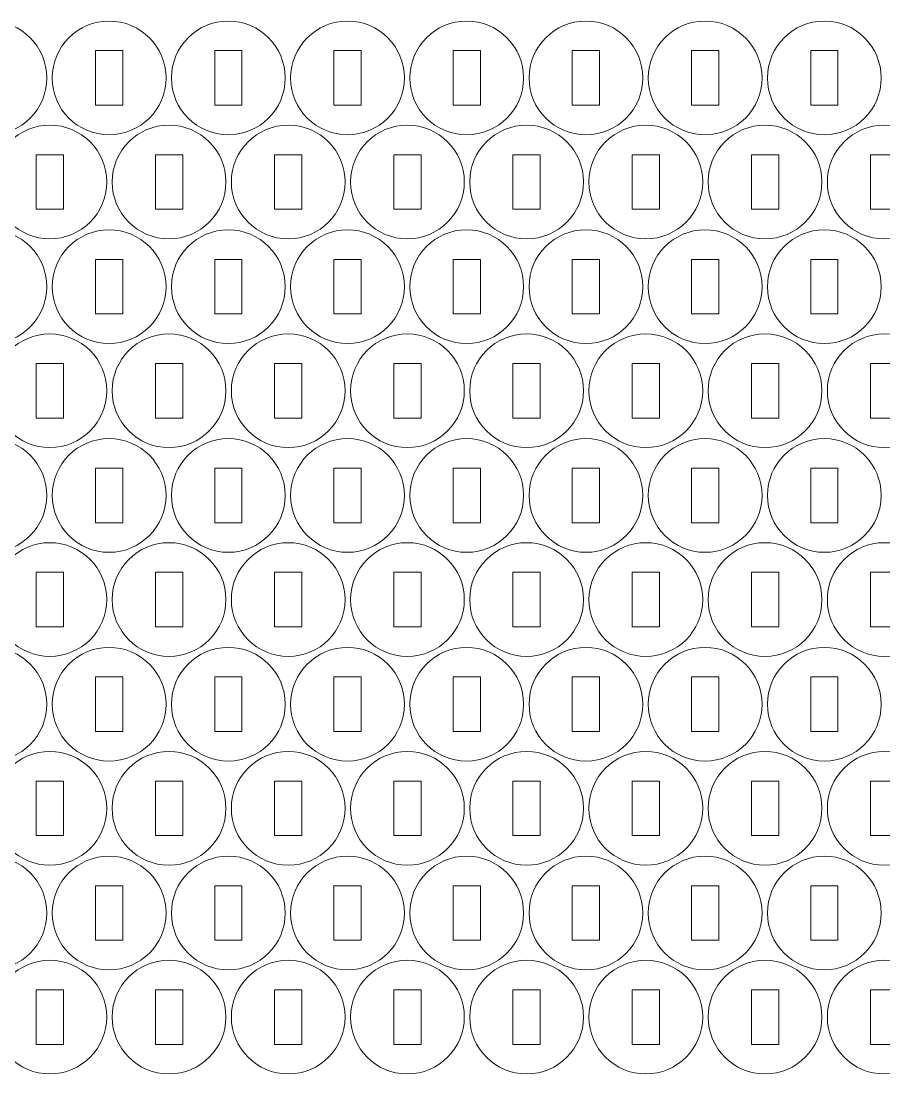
# Model space of a CAD drawing. Header units: millimetres. Extents: x -382 to 382, y -127 to 127.
# Drawn here: x 189.7 to 284.5, y 10.8 to 126.5 of the extents above; entities that cross this region are included whole.
import ezdxf

# ---------------------------------------------------------------- set-up
doc = ezdxf.new("R2010")
doc.units = ezdxf.units.MM
doc.header["$MEASUREMENT"] = 0
doc.layers.add('Camada 1', color=7, linetype='Continuous')

msp = doc.modelspace()

# ---------------------------------------------------------------- linework, layer by layer
at = {"layer": 'Camada 1', "lineweight": 20}
for points in [[(186.2574, 126.5491), (189.7092, 126.5491), (192.5074, 123.7509), (192.5074, 120.2991), (192.5074, 120.2991), (192.5074, 116.8473), (189.7092, 114.0491), (186.2574, 114.0491), (186.2574, 114.0491), (182.8056, 114.0491), (180.0074, 116.8473), (180.0074, 120.2991), (180.0074, 120.2991), (180.0074, 123.7509), (182.8056, 126.5491), (186.2574, 126.5491)], [(199.3543, 126.5491), (202.8061, 126.5491), (205.6043, 123.7509), (205.6043, 120.2991), (205.6043, 120.2991), (205.6043, 116.8473), (202.8061, 114.0491), (199.3543, 114.0491), (199.3543, 114.0491), (195.9025, 114.0491), (193.1043, 116.8473), (193.1043, 120.2991), (193.1043, 120.2991), (193.1043, 123.7509), (195.9025, 126.5491), (199.3543, 126.5491)], [(212.4512, 126.5491), (215.903, 126.5491), (218.7012, 123.7509), (218.7012, 120.2991), (218.7012, 120.2991), (218.7012, 116.8473), (215.903, 114.0491), (212.4512, 114.0491), (212.4512, 114.0491), (208.9994, 114.0491), (206.2012, 116.8473), (206.2012, 120.2991), (206.2012, 120.2991), (206.2012, 123.7509), (208.9994, 126.5491), (212.4512, 126.5491)], [(225.5481, 126.5491), (228.9999, 126.5491), (231.7981, 123.7509), (231.7981, 120.2991), (231.7981, 120.2991), (231.7981, 116.8473), (228.9999, 114.0491), (225.5481, 114.0491), (225.5481, 114.0491), (222.0963, 114.0491), (219.2981, 116.8473), (219.2981, 120.2991), (219.2981, 120.2991), (219.2981, 123.7509), (222.0963, 126.5491), (225.5481, 126.5491)], [(238.645, 126.5491), (242.0968, 126.5491), (244.895, 123.7509), (244.895, 120.2991), (244.895, 120.2991), (244.895, 116.8473), (242.0968, 114.0491), (238.645, 114.0491), (238.645, 114.0491), (235.1932, 114.0491), (232.395, 116.8473), (232.395, 120.2991), (232.395, 120.2991), (232.395, 123.7509), (235.1932, 126.5491), (238.645, 126.5491)], [(251.7419, 126.5491), (255.1937, 126.5491), (257.9919, 123.7509), (257.9919, 120.2991), (257.9919, 120.2991), (257.9919, 116.8473), (255.1937, 114.0491), (251.7419, 114.0491), (251.7419, 114.0491), (248.2901, 114.0491), (245.4919, 116.8473), (245.4919, 120.2991), (245.4919, 120.2991), (245.4919, 123.7509), (248.2901, 126.5491), (251.7419, 126.5491)], [(264.8388, 126.5491), (268.2906, 126.5491), (271.0888, 123.7509), (271.0888, 120.2991), (271.0888, 120.2991), (271.0888, 116.8473), (268.2906, 114.0491), (264.8388, 114.0491), (264.8388, 114.0491), (261.387, 114.0491), (258.5888, 116.8473), (258.5888, 120.2991), (258.5888, 120.2991), (258.5888, 123.7509), (261.387, 126.5491), (264.8388, 126.5491)], [(277.9357, 126.5491), (281.3875, 126.5491), (284.1857, 123.7509), (284.1857, 120.2991), (284.1857, 120.2991), (284.1857, 116.8473), (281.3875, 114.0491), (277.9357, 114.0491), (277.9357, 114.0491), (274.4839, 114.0491), (271.6857, 116.8473), (271.6857, 120.2991), (271.6857, 120.2991), (271.6857, 123.7509), (274.4839, 126.5491), (277.9357, 126.5491)], [(197.8543, 123.2991), (197.8543, 123.2991), (200.8543, 123.2991), (200.8543, 123.2991), (200.8543, 123.2991), (200.8543, 123.2991), (200.8543, 117.2991), (200.8543, 117.2991), (200.8543, 117.2991), (200.8543, 117.2991), (197.8543, 117.2991), (197.8543, 117.2991), (197.8543, 117.2991), (197.8543, 117.2991), (197.8543, 123.2991), (197.8543, 123.2991)], [(210.9512, 123.2991), (210.9512, 123.2991), (213.9512, 123.2991), (213.9512, 123.2991), (213.9512, 123.2991), (213.9512, 123.2991), (213.9512, 117.2991), (213.9512, 117.2991), (213.9512, 117.2991), (213.9512, 117.2991), (210.9512, 117.2991), (210.9512, 117.2991), (210.9512, 117.2991), (210.9512, 117.2991), (210.9512, 123.2991), (210.9512, 123.2991)], [(224.0481, 123.2991), (224.0481, 123.2991), (227.0481, 123.2991), (227.0481, 123.2991), (227.0481, 123.2991), (227.0481, 123.2991), (227.0481, 117.2991), (227.0481, 117.2991), (227.0481, 117.2991), (227.0481, 117.2991), (224.0481, 117.2991), (224.0481, 117.2991), (224.0481, 117.2991), (224.0481, 117.2991), (224.0481, 123.2991), (224.0481, 123.2991)], [(237.145, 123.2991), (237.145, 123.2991), (240.145, 123.2991), (240.145, 123.2991), (240.145, 123.2991), (240.145, 123.2991), (240.145, 117.2991), (240.145, 117.2991), (240.145, 117.2991), (240.145, 117.2991), (237.145, 117.2991), (237.145, 117.2991), (237.145, 117.2991), (237.145, 117.2991), (237.145, 123.2991), (237.145, 123.2991)], [(250.2419, 123.2991), (250.2419, 123.2991), (253.2419, 123.2991), (253.2419, 123.2991), (253.2419, 123.2991), (253.2419, 123.2991), (253.2419, 117.2991), (253.2419, 117.2991), (253.2419, 117.2991), (253.2419, 117.2991), (250.2419, 117.2991), (250.2419, 117.2991), (250.2419, 117.2991), (250.2419, 117.2991), (250.2419, 123.2991), (250.2419, 123.2991)], [(263.3388, 123.2991), (263.3388, 123.2991), (266.3388, 123.2991), (266.3388, 123.2991), (266.3388, 123.2991), (266.3388, 123.2991), (266.3388, 117.2991), (266.3388, 117.2991), (266.3388, 117.2991), (266.3388, 117.2991), (263.3388, 117.2991), (263.3388, 117.2991), (263.3388, 117.2991), (263.3388, 117.2991), (263.3388, 123.2991), (263.3388, 123.2991)], [(276.4357, 123.2991), (276.4357, 123.2991), (279.4357, 123.2991), (279.4357, 123.2991), (279.4357, 123.2991), (279.4357, 123.2991), (279.4357, 117.2991), (279.4357, 117.2991), (279.4357, 117.2991), (279.4357, 117.2991), (276.4357, 117.2991), (276.4357, 117.2991), (276.4357, 117.2991), (276.4357, 117.2991), (276.4357, 123.2991), (276.4357, 123.2991)], [(192.8389, 115.1058), (196.2907, 115.1058), (199.0889, 112.3076), (199.0889, 108.8558), (199.0889, 108.8558), (199.0889, 105.404), (196.2907, 102.6058), (192.8389, 102.6058), (192.8389, 102.6058), (189.3871, 102.6058), (186.5889, 105.404), (186.5889, 108.8558), (186.5889, 108.8558), (186.5889, 112.3076), (189.3871, 115.1058), (192.8389, 115.1058)], [(205.9358, 115.1058), (209.3876, 115.1058), (212.1858, 112.3076), (212.1858, 108.8558), (212.1858, 108.8558), (212.1858, 105.404), (209.3876, 102.6058), (205.9358, 102.6058), (205.9358, 102.6058), (202.484, 102.6058), (199.6858, 105.404), (199.6858, 108.8558), (199.6858, 108.8558), (199.6858, 112.3076), (202.484, 115.1058), (205.9358, 115.1058)], [(219.0327, 115.1058), (222.4845, 115.1058), (225.2827, 112.3076), (225.2827, 108.8558), (225.2827, 108.8558), (225.2827, 105.404), (222.4845, 102.6058), (219.0327, 102.6058), (219.0327, 102.6058), (215.5809, 102.6058), (212.7827, 105.404), (212.7827, 108.8558), (212.7827, 108.8558), (212.7827, 112.3076), (215.5809, 115.1058), (219.0327, 115.1058)], [(232.1296, 115.1058), (235.5814, 115.1058), (238.3796, 112.3076), (238.3796, 108.8558), (238.3796, 108.8558), (238.3796, 105.404), (235.5814, 102.6058), (232.1296, 102.6058), (232.1296, 102.6058), (228.6778, 102.6058), (225.8796, 105.404), (225.8796, 108.8558), (225.8796, 108.8558), (225.8796, 112.3076), (228.6778, 115.1058), (232.1296, 115.1058)], [(245.2265, 115.1058), (248.6783, 115.1058), (251.4765, 112.3076), (251.4765, 108.8558), (251.4765, 108.8558), (251.4765, 105.404), (248.6783, 102.6058), (245.2265, 102.6058), (245.2265, 102.6058), (241.7747, 102.6058), (238.9765, 105.404), (238.9765, 108.8558), (238.9765, 108.8558), (238.9765, 112.3076), (241.7747, 115.1058), (245.2265, 115.1058)], [(258.3234, 115.1058), (261.7752, 115.1058), (264.5734, 112.3076), (264.5734, 108.8558), (264.5734, 108.8558), (264.5734, 105.404), (261.7752, 102.6058), (258.3234, 102.6058), (258.3234, 102.6058), (254.8716, 102.6058), (252.0734, 105.404), (252.0734, 108.8558), (252.0734, 108.8558), (252.0734, 112.3076), (254.8716, 115.1058), (258.3234, 115.1058)], [(271.4203, 115.1058), (274.8721, 115.1058), (277.6703, 112.3076), (277.6703, 108.8558), (277.6703, 108.8558), (277.6703, 105.404), (274.8721, 102.6058), (271.4203, 102.6058), (271.4203, 102.6058), (267.9685, 102.6058), (265.1703, 105.404), (265.1703, 108.8558), (265.1703, 108.8558), (265.1703, 112.3076), (267.9685, 115.1058), (271.4203, 115.1058)], [(284.5172, 115.1058), (287.969, 115.1058), (290.7672, 112.3076), (290.7672, 108.8558), (290.7672, 108.8558), (290.7672, 105.404), (287.969, 102.6058), (284.5172, 102.6058), (284.5172, 102.6058), (281.0654, 102.6058), (278.2672, 105.404), (278.2672, 108.8558), (278.2672, 108.8558), (278.2672, 112.3076), (281.0654, 115.1058), (284.5172, 115.1058)], [(191.3389, 111.8558), (191.3389, 111.8558), (194.3389, 111.8558), (194.3389, 111.8558), (194.3389, 111.8558), (194.3389, 111.8558), (194.3389, 105.8558), (194.3389, 105.8558), (194.3389, 105.8558), (194.3389, 105.8558), (191.3389, 105.8558), (191.3389, 105.8558), (191.3389, 105.8558), (191.3389, 105.8558), (191.3389, 111.8558), (191.3389, 111.8558)], [(204.4358, 111.8558), (204.4358, 111.8558), (207.4358, 111.8558), (207.4358, 111.8558), (207.4358, 111.8558), (207.4358, 111.8558), (207.4358, 105.8558), (207.4358, 105.8558), (207.4358, 105.8558), (207.4358, 105.8558), (204.4358, 105.8558), (204.4358, 105.8558), (204.4358, 105.8558), (204.4358, 105.8558), (204.4358, 111.8558), (204.4358, 111.8558)], [(217.5327, 111.8558), (217.5327, 111.8558), (220.5327, 111.8558), (220.5327, 111.8558), (220.5327, 111.8558), (220.5327, 111.8558), (220.5327, 105.8558), (220.5327, 105.8558), (220.5327, 105.8558), (220.5327, 105.8558), (217.5327, 105.8558), (217.5327, 105.8558), (217.5327, 105.8558), (217.5327, 105.8558), (217.5327, 111.8558), (217.5327, 111.8558)], [(230.6296, 111.8558), (230.6296, 111.8558), (233.6296, 111.8558), (233.6296, 111.8558), (233.6296, 111.8558), (233.6296, 111.8558), (233.6296, 105.8558), (233.6296, 105.8558), (233.6296, 105.8558), (233.6296, 105.8558), (230.6296, 105.8558), (230.6296, 105.8558), (230.6296, 105.8558), (230.6296, 105.8558), (230.6296, 111.8558), (230.6296, 111.8558)], [(243.7265, 111.8558), (243.7265, 111.8558), (246.7265, 111.8558), (246.7265, 111.8558), (246.7265, 111.8558), (246.7265, 111.8558), (246.7265, 105.8558), (246.7265, 105.8558), (246.7265, 105.8558), (246.7265, 105.8558), (243.7265, 105.8558), (243.7265, 105.8558), (243.7265, 105.8558), (243.7265, 105.8558), (243.7265, 111.8558), (243.7265, 111.8558)], [(256.8234, 111.8558), (256.8234, 111.8558), (259.8234, 111.8558), (259.8234, 111.8558), (259.8234, 111.8558), (259.8234, 111.8558), (259.8234, 105.8558), (259.8234, 105.8558), (259.8234, 105.8558), (259.8234, 105.8558), (256.8234, 105.8558), (256.8234, 105.8558), (256.8234, 105.8558), (256.8234, 105.8558), (256.8234, 111.8558), (256.8234, 111.8558)], [(269.9203, 111.8558), (269.9203, 111.8558), (272.9203, 111.8558), (272.9203, 111.8558), (272.9203, 111.8558), (272.9203, 111.8558), (272.9203, 105.8558), (272.9203, 105.8558), (272.9203, 105.8558), (272.9203, 105.8558), (269.9203, 105.8558), (269.9203, 105.8558), (269.9203, 105.8558), (269.9203, 105.8558), (269.9203, 111.8558), (269.9203, 111.8558)], [(283.0172, 111.8558), (283.0172, 111.8558), (286.0172, 111.8558), (286.0172, 111.8558), (286.0172, 111.8558), (286.0172, 111.8558), (286.0172, 105.8558), (286.0172, 105.8558), (286.0172, 105.8558), (286.0172, 105.8558), (283.0172, 105.8558), (283.0172, 105.8558), (283.0172, 105.8558), (283.0172, 105.8558), (283.0172, 111.8558), (283.0172, 111.8558)], [(186.2574, 103.5964), (189.7092, 103.5964), (192.5074, 100.7982), (192.5074, 97.3464), (192.5074, 97.3464), (192.5074, 93.8946), (189.7092, 91.0964), (186.2574, 91.0964), (186.2574, 91.0964), (182.8056, 91.0964), (180.0074, 93.8946), (180.0074, 97.3464), (180.0074, 97.3464), (180.0074, 100.7982), (182.8056, 103.5964), (186.2574, 103.5964)], [(199.3543, 103.5964), (202.8061, 103.5964), (205.6043, 100.7982), (205.6043, 97.3464), (205.6043, 97.3464), (205.6043, 93.8946), (202.8061, 91.0964), (199.3543, 91.0964), (199.3543, 91.0964), (195.9025, 91.0964), (193.1043, 93.8946), (193.1043, 97.3464), (193.1043, 97.3464), (193.1043, 100.7982), (195.9025, 103.5964), (199.3543, 103.5964)], [(212.4512, 103.5964), (215.903, 103.5964), (218.7012, 100.7982), (218.7012, 97.3464), (218.7012, 97.3464), (218.7012, 93.8946), (215.903, 91.0964), (212.4512, 91.0964), (212.4512, 91.0964), (208.9994, 91.0964), (206.2012, 93.8946), (206.2012, 97.3464), (206.2012, 97.3464), (206.2012, 100.7982), (208.9994, 103.5964), (212.4512, 103.5964)], [(225.5481, 103.5964), (228.9999, 103.5964), (231.7981, 100.7982), (231.7981, 97.3464), (231.7981, 97.3464), (231.7981, 93.8946), (228.9999, 91.0964), (225.5481, 91.0964), (225.5481, 91.0964), (222.0963, 91.0964), (219.2981, 93.8946), (219.2981, 97.3464), (219.2981, 97.3464), (219.2981, 100.7982), (222.0963, 103.5964), (225.5481, 103.5964)], [(238.645, 103.5964), (242.0968, 103.5964), (244.895, 100.7982), (244.895, 97.3464), (244.895, 97.3464), (244.895, 93.8946), (242.0968, 91.0964), (238.645, 91.0964), (238.645, 91.0964), (235.1932, 91.0964), (232.395, 93.8946), (232.395, 97.3464), (232.395, 97.3464), (232.395, 100.7982), (235.1932, 103.5964), (238.645, 103.5964)], [(251.7419, 103.5964), (255.1937, 103.5964), (257.9919, 100.7982), (257.9919, 97.3464), (257.9919, 97.3464), (257.9919, 93.8946), (255.1937, 91.0964), (251.7419, 91.0964), (251.7419, 91.0964), (248.2901, 91.0964), (245.4919, 93.8946), (245.4919, 97.3464), (245.4919, 97.3464), (245.4919, 100.7982), (248.2901, 103.5964), (251.7419, 103.5964)], [(264.8388, 103.5964), (268.2906, 103.5964), (271.0888, 100.7982), (271.0888, 97.3464), (271.0888, 97.3464), (271.0888, 93.8946), (268.2906, 91.0964), (264.8388, 91.0964), (264.8388, 91.0964), (261.387, 91.0964), (258.5888, 93.8946), (258.5888, 97.3464), (258.5888, 97.3464), (258.5888, 100.7982), (261.387, 103.5964), (264.8388, 103.5964)], [(277.9357, 103.5964), (281.3875, 103.5964), (284.1857, 100.7982), (284.1857, 97.3464), (284.1857, 97.3464), (284.1857, 93.8946), (281.3875, 91.0964), (277.9357, 91.0964), (277.9357, 91.0964), (274.4839, 91.0964), (271.6857, 93.8946), (271.6857, 97.3464), (271.6857, 97.3464), (271.6857, 100.7982), (274.4839, 103.5964), (277.9357, 103.5964)], [(197.8543, 100.3464), (197.8543, 100.3464), (200.8543, 100.3464), (200.8543, 100.3464), (200.8543, 100.3464), (200.8543, 100.3464), (200.8543, 94.3464), (200.8543, 94.3464), (200.8543, 94.3464), (200.8543, 94.3464), (197.8543, 94.3464), (197.8543, 94.3464), (197.8543, 94.3464), (197.8543, 94.3464), (197.8543, 100.3464), (197.8543, 100.3464)], [(210.9512, 100.3464), (210.9512, 100.3464), (213.9512, 100.3464), (213.9512, 100.3464), (213.9512, 100.3464), (213.9512, 100.3464), (213.9512, 94.3464), (213.9512, 94.3464), (213.9512, 94.3464), (213.9512, 94.3464), (210.9512, 94.3464), (210.9512, 94.3464), (210.9512, 94.3464), (210.9512, 94.3464), (210.9512, 100.3464), (210.9512, 100.3464)], [(224.0481, 100.3464), (224.0481, 100.3464), (227.0481, 100.3464), (227.0481, 100.3464), (227.0481, 100.3464), (227.0481, 100.3464), (227.0481, 94.3464), (227.0481, 94.3464), (227.0481, 94.3464), (227.0481, 94.3464), (224.0481, 94.3464), (224.0481, 94.3464), (224.0481, 94.3464), (224.0481, 94.3464), (224.0481, 100.3464), (224.0481, 100.3464)], [(237.145, 100.3464), (237.145, 100.3464), (240.145, 100.3464), (240.145, 100.3464), (240.145, 100.3464), (240.145, 100.3464), (240.145, 94.3464), (240.145, 94.3464), (240.145, 94.3464), (240.145, 94.3464), (237.145, 94.3464), (237.145, 94.3464), (237.145, 94.3464), (237.145, 94.3464), (237.145, 100.3464), (237.145, 100.3464)], [(250.2419, 100.3464), (250.2419, 100.3464), (253.2419, 100.3464), (253.2419, 100.3464), (253.2419, 100.3464), (253.2419, 100.3464), (253.2419, 94.3464), (253.2419, 94.3464), (253.2419, 94.3464), (253.2419, 94.3464), (250.2419, 94.3464), (250.2419, 94.3464), (250.2419, 94.3464), (250.2419, 94.3464), (250.2419, 100.3464), (250.2419, 100.3464)], [(263.3388, 100.3464), (263.3388, 100.3464), (266.3388, 100.3464), (266.3388, 100.3464), (266.3388, 100.3464), (266.3388, 100.3464), (266.3388, 94.3464), (266.3388, 94.3464), (266.3388, 94.3464), (266.3388, 94.3464), (263.3388, 94.3464), (263.3388, 94.3464), (263.3388, 94.3464), (263.3388, 94.3464), (263.3388, 100.3464), (263.3388, 100.3464)], [(276.4357, 100.3464), (276.4357, 100.3464), (279.4357, 100.3464), (279.4357, 100.3464), (279.4357, 100.3464), (279.4357, 100.3464), (279.4357, 94.3464), (279.4357, 94.3464), (279.4357, 94.3464), (279.4357, 94.3464), (276.4357, 94.3464), (276.4357, 94.3464), (276.4357, 94.3464), (276.4357, 94.3464), (276.4357, 100.3464), (276.4357, 100.3464)], [(192.8389, 92.1531), (196.2907, 92.1531), (199.0889, 89.3549), (199.0889, 85.9031), (199.0889, 85.9031), (199.0889, 82.4513), (196.2907, 79.6531), (192.8389, 79.6531), (192.8389, 79.6531), (189.3871, 79.6531), (186.5889, 82.4513), (186.5889, 85.9031), (186.5889, 85.9031), (186.5889, 89.3549), (189.3871, 92.1531), (192.8389, 92.1531)], [(205.9358, 92.1531), (209.3876, 92.1531), (212.1858, 89.3549), (212.1858, 85.9031), (212.1858, 85.9031), (212.1858, 82.4513), (209.3876, 79.6531), (205.9358, 79.6531), (205.9358, 79.6531), (202.484, 79.6531), (199.6858, 82.4513), (199.6858, 85.9031), (199.6858, 85.9031), (199.6858, 89.3549), (202.484, 92.1531), (205.9358, 92.1531)], [(219.0327, 92.1531), (222.4845, 92.1531), (225.2827, 89.3549), (225.2827, 85.9031), (225.2827, 85.9031), (225.2827, 82.4513), (222.4845, 79.6531), (219.0327, 79.6531), (219.0327, 79.6531), (215.5809, 79.6531), (212.7827, 82.4513), (212.7827, 85.9031), (212.7827, 85.9031), (212.7827, 89.3549), (215.5809, 92.1531), (219.0327, 92.1531)], [(232.1296, 92.1531), (235.5814, 92.1531), (238.3796, 89.3549), (238.3796, 85.9031), (238.3796, 85.9031), (238.3796, 82.4513), (235.5814, 79.6531), (232.1296, 79.6531), (232.1296, 79.6531), (228.6778, 79.6531), (225.8796, 82.4513), (225.8796, 85.9031), (225.8796, 85.9031), (225.8796, 89.3549), (228.6778, 92.1531), (232.1296, 92.1531)], [(245.2265, 92.1531), (248.6783, 92.1531), (251.4765, 89.3549), (251.4765, 85.9031), (251.4765, 85.9031), (251.4765, 82.4513), (248.6783, 79.6531), (245.2265, 79.6531), (245.2265, 79.6531), (241.7747, 79.6531), (238.9765, 82.4513), (238.9765, 85.9031), (238.9765, 85.9031), (238.9765, 89.3549), (241.7747, 92.1531), (245.2265, 92.1531)], [(258.3234, 92.1531), (261.7752, 92.1531), (264.5734, 89.3549), (264.5734, 85.9031), (264.5734, 85.9031), (264.5734, 82.4513), (261.7752, 79.6531), (258.3234, 79.6531), (258.3234, 79.6531), (254.8716, 79.6531), (252.0734, 82.4513), (252.0734, 85.9031), (252.0734, 85.9031), (252.0734, 89.3549), (254.8716, 92.1531), (258.3234, 92.1531)], [(271.4203, 92.1531), (274.8721, 92.1531), (277.6703, 89.3549), (277.6703, 85.9031), (277.6703, 85.9031), (277.6703, 82.4513), (274.8721, 79.6531), (271.4203, 79.6531), (271.4203, 79.6531), (267.9685, 79.6531), (265.1703, 82.4513), (265.1703, 85.9031), (265.1703, 85.9031), (265.1703, 89.3549), (267.9685, 92.1531), (271.4203, 92.1531)], [(284.5172, 92.1531), (287.969, 92.1531), (290.7672, 89.3549), (290.7672, 85.9031), (290.7672, 85.9031), (290.7672, 82.4513), (287.969, 79.6531), (284.5172, 79.6531), (284.5172, 79.6531), (281.0654, 79.6531), (278.2672, 82.4513), (278.2672, 85.9031), (278.2672, 85.9031), (278.2672, 89.3549), (281.0654, 92.1531), (284.5172, 92.1531)], [(191.3389, 88.9031), (191.3389, 88.9031), (194.3389, 88.9031), (194.3389, 88.9031), (194.3389, 88.9031), (194.3389, 88.9031), (194.3389, 82.9031), (194.3389, 82.9031), (194.3389, 82.9031), (194.3389, 82.9031), (191.3389, 82.9031), (191.3389, 82.9031), (191.3389, 82.9031), (191.3389, 82.9031), (191.3389, 88.9031), (191.3389, 88.9031)], [(204.4358, 88.9031), (204.4358, 88.9031), (207.4358, 88.9031), (207.4358, 88.9031), (207.4358, 88.9031), (207.4358, 88.9031), (207.4358, 82.9031), (207.4358, 82.9031), (207.4358, 82.9031), (207.4358, 82.9031), (204.4358, 82.9031), (204.4358, 82.9031), (204.4358, 82.9031), (204.4358, 82.9031), (204.4358, 88.9031), (204.4358, 88.9031)], [(217.5327, 88.9031), (217.5327, 88.9031), (220.5327, 88.9031), (220.5327, 88.9031), (220.5327, 88.9031), (220.5327, 88.9031), (220.5327, 82.9031), (220.5327, 82.9031), (220.5327, 82.9031), (220.5327, 82.9031), (217.5327, 82.9031), (217.5327, 82.9031), (217.5327, 82.9031), (217.5327, 82.9031), (217.5327, 88.9031), (217.5327, 88.9031)], [(230.6296, 88.9031), (230.6296, 88.9031), (233.6296, 88.9031), (233.6296, 88.9031), (233.6296, 88.9031), (233.6296, 88.9031), (233.6296, 82.9031), (233.6296, 82.9031), (233.6296, 82.9031), (233.6296, 82.9031), (230.6296, 82.9031), (230.6296, 82.9031), (230.6296, 82.9031), (230.6296, 82.9031), (230.6296, 88.9031), (230.6296, 88.9031)], [(243.7265, 88.9031), (243.7265, 88.9031), (246.7265, 88.9031), (246.7265, 88.9031), (246.7265, 88.9031), (246.7265, 88.9031), (246.7265, 82.9031), (246.7265, 82.9031), (246.7265, 82.9031), (246.7265, 82.9031), (243.7265, 82.9031), (243.7265, 82.9031), (243.7265, 82.9031), (243.7265, 82.9031), (243.7265, 88.9031), (243.7265, 88.9031)], [(256.8234, 88.9031), (256.8234, 88.9031), (259.8234, 88.9031), (259.8234, 88.9031), (259.8234, 88.9031), (259.8234, 88.9031), (259.8234, 82.9031), (259.8234, 82.9031), (259.8234, 82.9031), (259.8234, 82.9031), (256.8234, 82.9031), (256.8234, 82.9031), (256.8234, 82.9031), (256.8234, 82.9031), (256.8234, 88.9031), (256.8234, 88.9031)], [(269.9203, 88.9031), (269.9203, 88.9031), (272.9203, 88.9031), (272.9203, 88.9031), (272.9203, 88.9031), (272.9203, 88.9031), (272.9203, 82.9031), (272.9203, 82.9031), (272.9203, 82.9031), (272.9203, 82.9031), (269.9203, 82.9031), (269.9203, 82.9031), (269.9203, 82.9031), (269.9203, 82.9031), (269.9203, 88.9031), (269.9203, 88.9031)], [(283.0172, 88.9031), (283.0172, 88.9031), (286.0172, 88.9031), (286.0172, 88.9031), (286.0172, 88.9031), (286.0172, 88.9031), (286.0172, 82.9031), (286.0172, 82.9031), (286.0172, 82.9031), (286.0172, 82.9031), (283.0172, 82.9031), (283.0172, 82.9031), (283.0172, 82.9031), (283.0172, 82.9031), (283.0172, 88.9031), (283.0172, 88.9031)], [(186.2574, 80.6437), (189.7092, 80.6437), (192.5074, 77.8455), (192.5074, 74.3937), (192.5074, 74.3937), (192.5074, 70.9419), (189.7092, 68.1437), (186.2574, 68.1437), (186.2574, 68.1437), (182.8056, 68.1437), (180.0074, 70.9419), (180.0074, 74.3937), (180.0074, 74.3937), (180.0074, 77.8455), (182.8056, 80.6437), (186.2574, 80.6437)], [(199.3543, 80.6437), (202.8061, 80.6437), (205.6043, 77.8455), (205.6043, 74.3937), (205.6043, 74.3937), (205.6043, 70.9419), (202.8061, 68.1437), (199.3543, 68.1437), (199.3543, 68.1437), (195.9025, 68.1437), (193.1043, 70.9419), (193.1043, 74.3937), (193.1043, 74.3937), (193.1043, 77.8455), (195.9025, 80.6437), (199.3543, 80.6437)], [(212.4512, 80.6437), (215.903, 80.6437), (218.7012, 77.8455), (218.7012, 74.3937), (218.7012, 74.3937), (218.7012, 70.9419), (215.903, 68.1437), (212.4512, 68.1437), (212.4512, 68.1437), (208.9994, 68.1437), (206.2012, 70.9419), (206.2012, 74.3937), (206.2012, 74.3937), (206.2012, 77.8455), (208.9994, 80.6437), (212.4512, 80.6437)], [(225.5481, 80.6437), (228.9999, 80.6437), (231.7981, 77.8455), (231.7981, 74.3937), (231.7981, 74.3937), (231.7981, 70.9419), (228.9999, 68.1437), (225.5481, 68.1437), (225.5481, 68.1437), (222.0963, 68.1437), (219.2981, 70.9419), (219.2981, 74.3937), (219.2981, 74.3937), (219.2981, 77.8455), (222.0963, 80.6437), (225.5481, 80.6437)], [(238.645, 80.6437), (242.0968, 80.6437), (244.895, 77.8455), (244.895, 74.3937), (244.895, 74.3937), (244.895, 70.9419), (242.0968, 68.1437), (238.645, 68.1437), (238.645, 68.1437), (235.1932, 68.1437), (232.395, 70.9419), (232.395, 74.3937), (232.395, 74.3937), (232.395, 77.8455), (235.1932, 80.6437), (238.645, 80.6437)], [(251.7419, 80.6437), (255.1937, 80.6437), (257.9919, 77.8455), (257.9919, 74.3937), (257.9919, 74.3937), (257.9919, 70.9419), (255.1937, 68.1437), (251.7419, 68.1437), (251.7419, 68.1437), (248.2901, 68.1437), (245.4919, 70.9419), (245.4919, 74.3937), (245.4919, 74.3937), (245.4919, 77.8455), (248.2901, 80.6437), (251.7419, 80.6437)], [(264.8388, 80.6437), (268.2906, 80.6437), (271.0888, 77.8455), (271.0888, 74.3937), (271.0888, 74.3937), (271.0888, 70.9419), (268.2906, 68.1437), (264.8388, 68.1437), (264.8388, 68.1437), (261.387, 68.1437), (258.5888, 70.9419), (258.5888, 74.3937), (258.5888, 74.3937), (258.5888, 77.8455), (261.387, 80.6437), (264.8388, 80.6437)], [(277.9357, 80.6437), (281.3875, 80.6437), (284.1857, 77.8455), (284.1857, 74.3937), (284.1857, 74.3937), (284.1857, 70.9419), (281.3875, 68.1437), (277.9357, 68.1437), (277.9357, 68.1437), (274.4839, 68.1437), (271.6857, 70.9419), (271.6857, 74.3937), (271.6857, 74.3937), (271.6857, 77.8455), (274.4839, 80.6437), (277.9357, 80.6437)], [(197.8543, 77.3937), (197.8543, 77.3937), (200.8543, 77.3937), (200.8543, 77.3937), (200.8543, 77.3937), (200.8543, 77.3937), (200.8543, 71.3937), (200.8543, 71.3937), (200.8543, 71.3937), (200.8543, 71.3937), (197.8543, 71.3937), (197.8543, 71.3937), (197.8543, 71.3937), (197.8543, 71.3937), (197.8543, 77.3937), (197.8543, 77.3937)], [(210.9512, 77.3937), (210.9512, 77.3937), (213.9512, 77.3937), (213.9512, 77.3937), (213.9512, 77.3937), (213.9512, 77.3937), (213.9512, 71.3937), (213.9512, 71.3937), (213.9512, 71.3937), (213.9512, 71.3937), (210.9512, 71.3937), (210.9512, 71.3937), (210.9512, 71.3937), (210.9512, 71.3937), (210.9512, 77.3937), (210.9512, 77.3937)], [(224.0481, 77.3937), (224.0481, 77.3937), (227.0481, 77.3937), (227.0481, 77.3937), (227.0481, 77.3937), (227.0481, 77.3937), (227.0481, 71.3937), (227.0481, 71.3937), (227.0481, 71.3937), (227.0481, 71.3937), (224.0481, 71.3937), (224.0481, 71.3937), (224.0481, 71.3937), (224.0481, 71.3937), (224.0481, 77.3937), (224.0481, 77.3937)], [(237.145, 77.3937), (237.145, 77.3937), (240.145, 77.3937), (240.145, 77.3937), (240.145, 77.3937), (240.145, 77.3937), (240.145, 71.3937), (240.145, 71.3937), (240.145, 71.3937), (240.145, 71.3937), (237.145, 71.3937), (237.145, 71.3937), (237.145, 71.3937), (237.145, 71.3937), (237.145, 77.3937), (237.145, 77.3937)], [(250.2419, 77.3937), (250.2419, 77.3937), (253.2419, 77.3937), (253.2419, 77.3937), (253.2419, 77.3937), (253.2419, 77.3937), (253.2419, 71.3937), (253.2419, 71.3937), (253.2419, 71.3937), (253.2419, 71.3937), (250.2419, 71.3937), (250.2419, 71.3937), (250.2419, 71.3937), (250.2419, 71.3937), (250.2419, 77.3937), (250.2419, 77.3937)], [(263.3388, 77.3937), (263.3388, 77.3937), (266.3388, 77.3937), (266.3388, 77.3937), (266.3388, 77.3937), (266.3388, 77.3937), (266.3388, 71.3937), (266.3388, 71.3937), (266.3388, 71.3937), (266.3388, 71.3937), (263.3388, 71.3937), (263.3388, 71.3937), (263.3388, 71.3937), (263.3388, 71.3937), (263.3388, 77.3937), (263.3388, 77.3937)], [(276.4357, 77.3937), (276.4357, 77.3937), (279.4357, 77.3937), (279.4357, 77.3937), (279.4357, 77.3937), (279.4357, 77.3937), (279.4357, 71.3937), (279.4357, 71.3937), (279.4357, 71.3937), (279.4357, 71.3937), (276.4357, 71.3937), (276.4357, 71.3937), (276.4357, 71.3937), (276.4357, 71.3937), (276.4357, 77.3937), (276.4357, 77.3937)], [(192.8389, 69.2004), (196.2907, 69.2004), (199.0889, 66.4022), (199.0889, 62.9504), (199.0889, 62.9504), (199.0889, 59.4986), (196.2907, 56.7004), (192.8389, 56.7004), (192.8389, 56.7004), (189.3871, 56.7004), (186.5889, 59.4986), (186.5889, 62.9504), (186.5889, 62.9504), (186.5889, 66.4022), (189.3871, 69.2004), (192.8389, 69.2004)], [(205.9358, 69.2004), (209.3876, 69.2004), (212.1858, 66.4022), (212.1858, 62.9504), (212.1858, 62.9504), (212.1858, 59.4986), (209.3876, 56.7004), (205.9358, 56.7004), (205.9358, 56.7004), (202.484, 56.7004), (199.6858, 59.4986), (199.6858, 62.9504), (199.6858, 62.9504), (199.6858, 66.4022), (202.484, 69.2004), (205.9358, 69.2004)], [(219.0327, 69.2004), (222.4845, 69.2004), (225.2827, 66.4022), (225.2827, 62.9504), (225.2827, 62.9504), (225.2827, 59.4986), (222.4845, 56.7004), (219.0327, 56.7004), (219.0327, 56.7004), (215.5809, 56.7004), (212.7827, 59.4986), (212.7827, 62.9504), (212.7827, 62.9504), (212.7827, 66.4022), (215.5809, 69.2004), (219.0327, 69.2004)], [(232.1296, 69.2004), (235.5814, 69.2004), (238.3796, 66.4022), (238.3796, 62.9504), (238.3796, 62.9504), (238.3796, 59.4986), (235.5814, 56.7004), (232.1296, 56.7004), (232.1296, 56.7004), (228.6778, 56.7004), (225.8796, 59.4986), (225.8796, 62.9504), (225.8796, 62.9504), (225.8796, 66.4022), (228.6778, 69.2004), (232.1296, 69.2004)], [(245.2265, 69.2004), (248.6783, 69.2004), (251.4765, 66.4022), (251.4765, 62.9504), (251.4765, 62.9504), (251.4765, 59.4986), (248.6783, 56.7004), (245.2265, 56.7004), (245.2265, 56.7004), (241.7747, 56.7004), (238.9765, 59.4986), (238.9765, 62.9504), (238.9765, 62.9504), (238.9765, 66.4022), (241.7747, 69.2004), (245.2265, 69.2004)], [(258.3234, 69.2004), (261.7752, 69.2004), (264.5734, 66.4022), (264.5734, 62.9504), (264.5734, 62.9504), (264.5734, 59.4986), (261.7752, 56.7004), (258.3234, 56.7004), (258.3234, 56.7004), (254.8716, 56.7004), (252.0734, 59.4986), (252.0734, 62.9504), (252.0734, 62.9504), (252.0734, 66.4022), (254.8716, 69.2004), (258.3234, 69.2004)], [(271.4203, 69.2004), (274.8721, 69.2004), (277.6703, 66.4022), (277.6703, 62.9504), (277.6703, 62.9504), (277.6703, 59.4986), (274.8721, 56.7004), (271.4203, 56.7004), (271.4203, 56.7004), (267.9685, 56.7004), (265.1703, 59.4986), (265.1703, 62.9504), (265.1703, 62.9504), (265.1703, 66.4022), (267.9685, 69.2004), (271.4203, 69.2004)], [(284.5172, 69.2004), (287.969, 69.2004), (290.7672, 66.4022), (290.7672, 62.9504), (290.7672, 62.9504), (290.7672, 59.4986), (287.969, 56.7004), (284.5172, 56.7004), (284.5172, 56.7004), (281.0654, 56.7004), (278.2672, 59.4986), (278.2672, 62.9504), (278.2672, 62.9504), (278.2672, 66.4022), (281.0654, 69.2004), (284.5172, 69.2004)], [(191.3389, 65.9504), (191.3389, 65.9504), (194.3389, 65.9504), (194.3389, 65.9504), (194.3389, 65.9504), (194.3389, 65.9504), (194.3389, 59.9504), (194.3389, 59.9504), (194.3389, 59.9504), (194.3389, 59.9504), (191.3389, 59.9504), (191.3389, 59.9504), (191.3389, 59.9504), (191.3389, 59.9504), (191.3389, 65.9504), (191.3389, 65.9504)], [(204.4358, 65.9504), (204.4358, 65.9504), (207.4358, 65.9504), (207.4358, 65.9504), (207.4358, 65.9504), (207.4358, 65.9504), (207.4358, 59.9504), (207.4358, 59.9504), (207.4358, 59.9504), (207.4358, 59.9504), (204.4358, 59.9504), (204.4358, 59.9504), (204.4358, 59.9504), (204.4358, 59.9504), (204.4358, 65.9504), (204.4358, 65.9504)], [(217.5327, 65.9504), (217.5327, 65.9504), (220.5327, 65.9504), (220.5327, 65.9504), (220.5327, 65.9504), (220.5327, 65.9504), (220.5327, 59.9504), (220.5327, 59.9504), (220.5327, 59.9504), (220.5327, 59.9504), (217.5327, 59.9504), (217.5327, 59.9504), (217.5327, 59.9504), (217.5327, 59.9504), (217.5327, 65.9504), (217.5327, 65.9504)], [(230.6296, 65.9504), (230.6296, 65.9504), (233.6296, 65.9504), (233.6296, 65.9504), (233.6296, 65.9504), (233.6296, 65.9504), (233.6296, 59.9504), (233.6296, 59.9504), (233.6296, 59.9504), (233.6296, 59.9504), (230.6296, 59.9504), (230.6296, 59.9504), (230.6296, 59.9504), (230.6296, 59.9504), (230.6296, 65.9504), (230.6296, 65.9504)], [(243.7265, 65.9504), (243.7265, 65.9504), (246.7265, 65.9504), (246.7265, 65.9504), (246.7265, 65.9504), (246.7265, 65.9504), (246.7265, 59.9504), (246.7265, 59.9504), (246.7265, 59.9504), (246.7265, 59.9504), (243.7265, 59.9504), (243.7265, 59.9504), (243.7265, 59.9504), (243.7265, 59.9504), (243.7265, 65.9504), (243.7265, 65.9504)], [(256.8234, 65.9504), (256.8234, 65.9504), (259.8234, 65.9504), (259.8234, 65.9504), (259.8234, 65.9504), (259.8234, 65.9504), (259.8234, 59.9504), (259.8234, 59.9504), (259.8234, 59.9504), (259.8234, 59.9504), (256.8234, 59.9504), (256.8234, 59.9504), (256.8234, 59.9504), (256.8234, 59.9504), (256.8234, 65.9504), (256.8234, 65.9504)], [(269.9203, 65.9504), (269.9203, 65.9504), (272.9203, 65.9504), (272.9203, 65.9504), (272.9203, 65.9504), (272.9203, 65.9504), (272.9203, 59.9504), (272.9203, 59.9504), (272.9203, 59.9504), (272.9203, 59.9504), (269.9203, 59.9504), (269.9203, 59.9504), (269.9203, 59.9504), (269.9203, 59.9504), (269.9203, 65.9504), (269.9203, 65.9504)], [(283.0172, 65.9504), (283.0172, 65.9504), (286.0172, 65.9504), (286.0172, 65.9504), (286.0172, 65.9504), (286.0172, 65.9504), (286.0172, 59.9504), (286.0172, 59.9504), (286.0172, 59.9504), (286.0172, 59.9504), (283.0172, 59.9504), (283.0172, 59.9504), (283.0172, 59.9504), (283.0172, 59.9504), (283.0172, 65.9504), (283.0172, 65.9504)], [(186.2574, 57.691), (189.7092, 57.691), (192.5074, 54.8928), (192.5074, 51.441), (192.5074, 51.441), (192.5074, 47.9892), (189.7092, 45.191), (186.2574, 45.191), (186.2574, 45.191), (182.8056, 45.191), (180.0074, 47.9892), (180.0074, 51.441), (180.0074, 51.441), (180.0074, 54.8928), (182.8056, 57.691), (186.2574, 57.691)], [(199.3543, 57.691), (202.8061, 57.691), (205.6043, 54.8928), (205.6043, 51.441), (205.6043, 51.441), (205.6043, 47.9892), (202.8061, 45.191), (199.3543, 45.191), (199.3543, 45.191), (195.9025, 45.191), (193.1043, 47.9892), (193.1043, 51.441), (193.1043, 51.441), (193.1043, 54.8928), (195.9025, 57.691), (199.3543, 57.691)], [(212.4512, 57.691), (215.903, 57.691), (218.7012, 54.8928), (218.7012, 51.441), (218.7012, 51.441), (218.7012, 47.9892), (215.903, 45.191), (212.4512, 45.191), (212.4512, 45.191), (208.9994, 45.191), (206.2012, 47.9892), (206.2012, 51.441), (206.2012, 51.441), (206.2012, 54.8928), (208.9994, 57.691), (212.4512, 57.691)], [(225.5481, 57.691), (228.9999, 57.691), (231.7981, 54.8928), (231.7981, 51.441), (231.7981, 51.441), (231.7981, 47.9892), (228.9999, 45.191), (225.5481, 45.191), (225.5481, 45.191), (222.0963, 45.191), (219.2981, 47.9892), (219.2981, 51.441), (219.2981, 51.441), (219.2981, 54.8928), (222.0963, 57.691), (225.5481, 57.691)], [(238.645, 57.691), (242.0968, 57.691), (244.895, 54.8928), (244.895, 51.441), (244.895, 51.441), (244.895, 47.9892), (242.0968, 45.191), (238.645, 45.191), (238.645, 45.191), (235.1932, 45.191), (232.395, 47.9892), (232.395, 51.441), (232.395, 51.441), (232.395, 54.8928), (235.1932, 57.691), (238.645, 57.691)], [(251.7419, 57.691), (255.1937, 57.691), (257.9919, 54.8928), (257.9919, 51.441), (257.9919, 51.441), (257.9919, 47.9892), (255.1937, 45.191), (251.7419, 45.191), (251.7419, 45.191), (248.2901, 45.191), (245.4919, 47.9892), (245.4919, 51.441), (245.4919, 51.441), (245.4919, 54.8928), (248.2901, 57.691), (251.7419, 57.691)], [(264.8388, 57.691), (268.2906, 57.691), (271.0888, 54.8928), (271.0888, 51.441), (271.0888, 51.441), (271.0888, 47.9892), (268.2906, 45.191), (264.8388, 45.191), (264.8388, 45.191), (261.387, 45.191), (258.5888, 47.9892), (258.5888, 51.441), (258.5888, 51.441), (258.5888, 54.8928), (261.387, 57.691), (264.8388, 57.691)], [(277.9357, 57.691), (281.3875, 57.691), (284.1857, 54.8928), (284.1857, 51.441), (284.1857, 51.441), (284.1857, 47.9892), (281.3875, 45.191), (277.9357, 45.191), (277.9357, 45.191), (274.4839, 45.191), (271.6857, 47.9892), (271.6857, 51.441), (271.6857, 51.441), (271.6857, 54.8928), (274.4839, 57.691), (277.9357, 57.691)], [(197.8543, 54.441), (197.8543, 54.441), (200.8543, 54.441), (200.8543, 54.441), (200.8543, 54.441), (200.8543, 54.441), (200.8543, 48.441), (200.8543, 48.441), (200.8543, 48.441), (200.8543, 48.441), (197.8543, 48.441), (197.8543, 48.441), (197.8543, 48.441), (197.8543, 48.441), (197.8543, 54.441), (197.8543, 54.441)], [(210.9512, 54.441), (210.9512, 54.441), (213.9512, 54.441), (213.9512, 54.441), (213.9512, 54.441), (213.9512, 54.441), (213.9512, 48.441), (213.9512, 48.441), (213.9512, 48.441), (213.9512, 48.441), (210.9512, 48.441), (210.9512, 48.441), (210.9512, 48.441), (210.9512, 48.441), (210.9512, 54.441), (210.9512, 54.441)], [(224.0481, 54.441), (224.0481, 54.441), (227.0481, 54.441), (227.0481, 54.441), (227.0481, 54.441), (227.0481, 54.441), (227.0481, 48.441), (227.0481, 48.441), (227.0481, 48.441), (227.0481, 48.441), (224.0481, 48.441), (224.0481, 48.441), (224.0481, 48.441), (224.0481, 48.441), (224.0481, 54.441), (224.0481, 54.441)], [(237.145, 54.441), (237.145, 54.441), (240.145, 54.441), (240.145, 54.441), (240.145, 54.441), (240.145, 54.441), (240.145, 48.441), (240.145, 48.441), (240.145, 48.441), (240.145, 48.441), (237.145, 48.441), (237.145, 48.441), (237.145, 48.441), (237.145, 48.441), (237.145, 54.441), (237.145, 54.441)], [(250.2419, 54.441), (250.2419, 54.441), (253.2419, 54.441), (253.2419, 54.441), (253.2419, 54.441), (253.2419, 54.441), (253.2419, 48.441), (253.2419, 48.441), (253.2419, 48.441), (253.2419, 48.441), (250.2419, 48.441), (250.2419, 48.441), (250.2419, 48.441), (250.2419, 48.441), (250.2419, 54.441), (250.2419, 54.441)], [(263.3388, 54.441), (263.3388, 54.441), (266.3388, 54.441), (266.3388, 54.441), (266.3388, 54.441), (266.3388, 54.441), (266.3388, 48.441), (266.3388, 48.441), (266.3388, 48.441), (266.3388, 48.441), (263.3388, 48.441), (263.3388, 48.441), (263.3388, 48.441), (263.3388, 48.441), (263.3388, 54.441), (263.3388, 54.441)], [(276.4357, 54.441), (276.4357, 54.441), (279.4357, 54.441), (279.4357, 54.441), (279.4357, 54.441), (279.4357, 54.441), (279.4357, 48.441), (279.4357, 48.441), (279.4357, 48.441), (279.4357, 48.441), (276.4357, 48.441), (276.4357, 48.441), (276.4357, 48.441), (276.4357, 48.441), (276.4357, 54.441), (276.4357, 54.441)], [(192.8389, 46.2477), (196.2907, 46.2477), (199.0889, 43.4495), (199.0889, 39.9977), (199.0889, 39.9977), (199.0889, 36.5459), (196.2907, 33.7477), (192.8389, 33.7477), (192.8389, 33.7477), (189.3871, 33.7477), (186.5889, 36.5459), (186.5889, 39.9977), (186.5889, 39.9977), (186.5889, 43.4495), (189.3871, 46.2477), (192.8389, 46.2477)], [(205.9358, 46.2477), (209.3876, 46.2477), (212.1858, 43.4495), (212.1858, 39.9977), (212.1858, 39.9977), (212.1858, 36.5459), (209.3876, 33.7477), (205.9358, 33.7477), (205.9358, 33.7477), (202.484, 33.7477), (199.6858, 36.5459), (199.6858, 39.9977), (199.6858, 39.9977), (199.6858, 43.4495), (202.484, 46.2477), (205.9358, 46.2477)], [(219.0327, 46.2477), (222.4845, 46.2477), (225.2827, 43.4495), (225.2827, 39.9977), (225.2827, 39.9977), (225.2827, 36.5459), (222.4845, 33.7477), (219.0327, 33.7477), (219.0327, 33.7477), (215.5809, 33.7477), (212.7827, 36.5459), (212.7827, 39.9977), (212.7827, 39.9977), (212.7827, 43.4495), (215.5809, 46.2477), (219.0327, 46.2477)], [(232.1296, 46.2477), (235.5814, 46.2477), (238.3796, 43.4495), (238.3796, 39.9977), (238.3796, 39.9977), (238.3796, 36.5459), (235.5814, 33.7477), (232.1296, 33.7477), (232.1296, 33.7477), (228.6778, 33.7477), (225.8796, 36.5459), (225.8796, 39.9977), (225.8796, 39.9977), (225.8796, 43.4495), (228.6778, 46.2477), (232.1296, 46.2477)], [(245.2265, 46.2477), (248.6783, 46.2477), (251.4765, 43.4495), (251.4765, 39.9977), (251.4765, 39.9977), (251.4765, 36.5459), (248.6783, 33.7477), (245.2265, 33.7477), (245.2265, 33.7477), (241.7747, 33.7477), (238.9765, 36.5459), (238.9765, 39.9977), (238.9765, 39.9977), (238.9765, 43.4495), (241.7747, 46.2477), (245.2265, 46.2477)], [(258.3234, 46.2477), (261.7752, 46.2477), (264.5734, 43.4495), (264.5734, 39.9977), (264.5734, 39.9977), (264.5734, 36.5459), (261.7752, 33.7477), (258.3234, 33.7477), (258.3234, 33.7477), (254.8716, 33.7477), (252.0734, 36.5459), (252.0734, 39.9977), (252.0734, 39.9977), (252.0734, 43.4495), (254.8716, 46.2477), (258.3234, 46.2477)], [(271.4203, 46.2477), (274.8721, 46.2477), (277.6703, 43.4495), (277.6703, 39.9977), (277.6703, 39.9977), (277.6703, 36.5459), (274.8721, 33.7477), (271.4203, 33.7477), (271.4203, 33.7477), (267.9685, 33.7477), (265.1703, 36.5459), (265.1703, 39.9977), (265.1703, 39.9977), (265.1703, 43.4495), (267.9685, 46.2477), (271.4203, 46.2477)], [(284.5172, 46.2477), (287.969, 46.2477), (290.7672, 43.4495), (290.7672, 39.9977), (290.7672, 39.9977), (290.7672, 36.5459), (287.969, 33.7477), (284.5172, 33.7477), (284.5172, 33.7477), (281.0654, 33.7477), (278.2672, 36.5459), (278.2672, 39.9977), (278.2672, 39.9977), (278.2672, 43.4495), (281.0654, 46.2477), (284.5172, 46.2477)], [(191.3389, 42.9977), (191.3389, 42.9977), (194.3389, 42.9977), (194.3389, 42.9977), (194.3389, 42.9977), (194.3389, 42.9977), (194.3389, 36.9977), (194.3389, 36.9977), (194.3389, 36.9977), (194.3389, 36.9977), (191.3389, 36.9977), (191.3389, 36.9977), (191.3389, 36.9977), (191.3389, 36.9977), (191.3389, 42.9977), (191.3389, 42.9977)], [(204.4358, 42.9977), (204.4358, 42.9977), (207.4358, 42.9977), (207.4358, 42.9977), (207.4358, 42.9977), (207.4358, 42.9977), (207.4358, 36.9977), (207.4358, 36.9977), (207.4358, 36.9977), (207.4358, 36.9977), (204.4358, 36.9977), (204.4358, 36.9977), (204.4358, 36.9977), (204.4358, 36.9977), (204.4358, 42.9977), (204.4358, 42.9977)], [(217.5327, 42.9977), (217.5327, 42.9977), (220.5327, 42.9977), (220.5327, 42.9977), (220.5327, 42.9977), (220.5327, 42.9977), (220.5327, 36.9977), (220.5327, 36.9977), (220.5327, 36.9977), (220.5327, 36.9977), (217.5327, 36.9977), (217.5327, 36.9977), (217.5327, 36.9977), (217.5327, 36.9977), (217.5327, 42.9977), (217.5327, 42.9977)], [(230.6296, 42.9977), (230.6296, 42.9977), (233.6296, 42.9977), (233.6296, 42.9977), (233.6296, 42.9977), (233.6296, 42.9977), (233.6296, 36.9977), (233.6296, 36.9977), (233.6296, 36.9977), (233.6296, 36.9977), (230.6296, 36.9977), (230.6296, 36.9977), (230.6296, 36.9977), (230.6296, 36.9977), (230.6296, 42.9977), (230.6296, 42.9977)], [(243.7265, 42.9977), (243.7265, 42.9977), (246.7265, 42.9977), (246.7265, 42.9977), (246.7265, 42.9977), (246.7265, 42.9977), (246.7265, 36.9977), (246.7265, 36.9977), (246.7265, 36.9977), (246.7265, 36.9977), (243.7265, 36.9977), (243.7265, 36.9977), (243.7265, 36.9977), (243.7265, 36.9977), (243.7265, 42.9977), (243.7265, 42.9977)], [(256.8234, 42.9977), (256.8234, 42.9977), (259.8234, 42.9977), (259.8234, 42.9977), (259.8234, 42.9977), (259.8234, 42.9977), (259.8234, 36.9977), (259.8234, 36.9977), (259.8234, 36.9977), (259.8234, 36.9977), (256.8234, 36.9977), (256.8234, 36.9977), (256.8234, 36.9977), (256.8234, 36.9977), (256.8234, 42.9977), (256.8234, 42.9977)], [(269.9203, 42.9977), (269.9203, 42.9977), (272.9203, 42.9977), (272.9203, 42.9977), (272.9203, 42.9977), (272.9203, 42.9977), (272.9203, 36.9977), (272.9203, 36.9977), (272.9203, 36.9977), (272.9203, 36.9977), (269.9203, 36.9977), (269.9203, 36.9977), (269.9203, 36.9977), (269.9203, 36.9977), (269.9203, 42.9977), (269.9203, 42.9977)], [(283.0172, 42.9977), (283.0172, 42.9977), (286.0172, 42.9977), (286.0172, 42.9977), (286.0172, 42.9977), (286.0172, 42.9977), (286.0172, 36.9977), (286.0172, 36.9977), (286.0172, 36.9977), (286.0172, 36.9977), (283.0172, 36.9977), (283.0172, 36.9977), (283.0172, 36.9977), (283.0172, 36.9977), (283.0172, 42.9977), (283.0172, 42.9977)], [(186.2574, 34.7383), (189.7092, 34.7383), (192.5074, 31.9401), (192.5074, 28.4883), (192.5074, 28.4883), (192.5074, 25.0365), (189.7092, 22.2383), (186.2574, 22.2383), (186.2574, 22.2383), (182.8056, 22.2383), (180.0074, 25.0365), (180.0074, 28.4883), (180.0074, 28.4883), (180.0074, 31.9401), (182.8056, 34.7383), (186.2574, 34.7383)], [(199.3543, 34.7383), (202.8061, 34.7383), (205.6043, 31.9401), (205.6043, 28.4883), (205.6043, 28.4883), (205.6043, 25.0365), (202.8061, 22.2383), (199.3543, 22.2383), (199.3543, 22.2383), (195.9025, 22.2383), (193.1043, 25.0365), (193.1043, 28.4883), (193.1043, 28.4883), (193.1043, 31.9401), (195.9025, 34.7383), (199.3543, 34.7383)], [(212.4512, 34.7383), (215.903, 34.7383), (218.7012, 31.9401), (218.7012, 28.4883), (218.7012, 28.4883), (218.7012, 25.0365), (215.903, 22.2383), (212.4512, 22.2383), (212.4512, 22.2383), (208.9994, 22.2383), (206.2012, 25.0365), (206.2012, 28.4883), (206.2012, 28.4883), (206.2012, 31.9401), (208.9994, 34.7383), (212.4512, 34.7383)], [(225.5481, 34.7383), (228.9999, 34.7383), (231.7981, 31.9401), (231.7981, 28.4883), (231.7981, 28.4883), (231.7981, 25.0365), (228.9999, 22.2383), (225.5481, 22.2383), (225.5481, 22.2383), (222.0963, 22.2383), (219.2981, 25.0365), (219.2981, 28.4883), (219.2981, 28.4883), (219.2981, 31.9401), (222.0963, 34.7383), (225.5481, 34.7383)], [(238.645, 34.7383), (242.0968, 34.7383), (244.895, 31.9401), (244.895, 28.4883), (244.895, 28.4883), (244.895, 25.0365), (242.0968, 22.2383), (238.645, 22.2383), (238.645, 22.2383), (235.1932, 22.2383), (232.395, 25.0365), (232.395, 28.4883), (232.395, 28.4883), (232.395, 31.9401), (235.1932, 34.7383), (238.645, 34.7383)], [(251.7419, 34.7383), (255.1937, 34.7383), (257.9919, 31.9401), (257.9919, 28.4883), (257.9919, 28.4883), (257.9919, 25.0365), (255.1937, 22.2383), (251.7419, 22.2383), (251.7419, 22.2383), (248.2901, 22.2383), (245.4919, 25.0365), (245.4919, 28.4883), (245.4919, 28.4883), (245.4919, 31.9401), (248.2901, 34.7383), (251.7419, 34.7383)], [(264.8388, 34.7383), (268.2906, 34.7383), (271.0888, 31.9401), (271.0888, 28.4883), (271.0888, 28.4883), (271.0888, 25.0365), (268.2906, 22.2383), (264.8388, 22.2383), (264.8388, 22.2383), (261.387, 22.2383), (258.5888, 25.0365), (258.5888, 28.4883), (258.5888, 28.4883), (258.5888, 31.9401), (261.387, 34.7383), (264.8388, 34.7383)], [(277.9357, 34.7383), (281.3875, 34.7383), (284.1857, 31.9401), (284.1857, 28.4883), (284.1857, 28.4883), (284.1857, 25.0365), (281.3875, 22.2383), (277.9357, 22.2383), (277.9357, 22.2383), (274.4839, 22.2383), (271.6857, 25.0365), (271.6857, 28.4883), (271.6857, 28.4883), (271.6857, 31.9401), (274.4839, 34.7383), (277.9357, 34.7383)], [(197.8543, 31.4883), (197.8543, 31.4883), (200.8543, 31.4883), (200.8543, 31.4883), (200.8543, 31.4883), (200.8543, 31.4883), (200.8543, 25.4883), (200.8543, 25.4883), (200.8543, 25.4883), (200.8543, 25.4883), (197.8543, 25.4883), (197.8543, 25.4883), (197.8543, 25.4883), (197.8543, 25.4883), (197.8543, 31.4883), (197.8543, 31.4883)], [(210.9512, 31.4883), (210.9512, 31.4883), (213.9512, 31.4883), (213.9512, 31.4883), (213.9512, 31.4883), (213.9512, 31.4883), (213.9512, 25.4883), (213.9512, 25.4883), (213.9512, 25.4883), (213.9512, 25.4883), (210.9512, 25.4883), (210.9512, 25.4883), (210.9512, 25.4883), (210.9512, 25.4883), (210.9512, 31.4883), (210.9512, 31.4883)], [(224.0481, 31.4883), (224.0481, 31.4883), (227.0481, 31.4883), (227.0481, 31.4883), (227.0481, 31.4883), (227.0481, 31.4883), (227.0481, 25.4883), (227.0481, 25.4883), (227.0481, 25.4883), (227.0481, 25.4883), (224.0481, 25.4883), (224.0481, 25.4883), (224.0481, 25.4883), (224.0481, 25.4883), (224.0481, 31.4883), (224.0481, 31.4883)], [(237.145, 31.4883), (237.145, 31.4883), (240.145, 31.4883), (240.145, 31.4883), (240.145, 31.4883), (240.145, 31.4883), (240.145, 25.4883), (240.145, 25.4883), (240.145, 25.4883), (240.145, 25.4883), (237.145, 25.4883), (237.145, 25.4883), (237.145, 25.4883), (237.145, 25.4883), (237.145, 31.4883), (237.145, 31.4883)], [(250.2419, 31.4883), (250.2419, 31.4883), (253.2419, 31.4883), (253.2419, 31.4883), (253.2419, 31.4883), (253.2419, 31.4883), (253.2419, 25.4883), (253.2419, 25.4883), (253.2419, 25.4883), (253.2419, 25.4883), (250.2419, 25.4883), (250.2419, 25.4883), (250.2419, 25.4883), (250.2419, 25.4883), (250.2419, 31.4883), (250.2419, 31.4883)], [(263.3388, 31.4883), (263.3388, 31.4883), (266.3388, 31.4883), (266.3388, 31.4883), (266.3388, 31.4883), (266.3388, 31.4883), (266.3388, 25.4883), (266.3388, 25.4883), (266.3388, 25.4883), (266.3388, 25.4883), (263.3388, 25.4883), (263.3388, 25.4883), (263.3388, 25.4883), (263.3388, 25.4883), (263.3388, 31.4883), (263.3388, 31.4883)], [(276.4357, 31.4883), (276.4357, 31.4883), (279.4357, 31.4883), (279.4357, 31.4883), (279.4357, 31.4883), (279.4357, 31.4883), (279.4357, 25.4883), (279.4357, 25.4883), (279.4357, 25.4883), (279.4357, 25.4883), (276.4357, 25.4883), (276.4357, 25.4883), (276.4357, 25.4883), (276.4357, 25.4883), (276.4357, 31.4883), (276.4357, 31.4883)], [(192.8389, 23.295), (196.2907, 23.295), (199.0889, 20.4968), (199.0889, 17.045), (199.0889, 17.045), (199.0889, 13.5932), (196.2907, 10.795), (192.8389, 10.795), (192.8389, 10.795), (189.3871, 10.795), (186.5889, 13.5932), (186.5889, 17.045), (186.5889, 17.045), (186.5889, 20.4968), (189.3871, 23.295), (192.8389, 23.295)], [(205.9358, 23.295), (209.3876, 23.295), (212.1858, 20.4968), (212.1858, 17.045), (212.1858, 17.045), (212.1858, 13.5932), (209.3876, 10.795), (205.9358, 10.795), (205.9358, 10.795), (202.484, 10.795), (199.6858, 13.5932), (199.6858, 17.045), (199.6858, 17.045), (199.6858, 20.4968), (202.484, 23.295), (205.9358, 23.295)], [(219.0327, 23.295), (222.4845, 23.295), (225.2827, 20.4968), (225.2827, 17.045), (225.2827, 17.045), (225.2827, 13.5932), (222.4845, 10.795), (219.0327, 10.795), (219.0327, 10.795), (215.5809, 10.795), (212.7827, 13.5932), (212.7827, 17.045), (212.7827, 17.045), (212.7827, 20.4968), (215.5809, 23.295), (219.0327, 23.295)], [(232.1296, 23.295), (235.5814, 23.295), (238.3796, 20.4968), (238.3796, 17.045), (238.3796, 17.045), (238.3796, 13.5932), (235.5814, 10.795), (232.1296, 10.795), (232.1296, 10.795), (228.6778, 10.795), (225.8796, 13.5932), (225.8796, 17.045), (225.8796, 17.045), (225.8796, 20.4968), (228.6778, 23.295), (232.1296, 23.295)], [(245.2265, 23.295), (248.6783, 23.295), (251.4765, 20.4968), (251.4765, 17.045), (251.4765, 17.045), (251.4765, 13.5932), (248.6783, 10.795), (245.2265, 10.795), (245.2265, 10.795), (241.7747, 10.795), (238.9765, 13.5932), (238.9765, 17.045), (238.9765, 17.045), (238.9765, 20.4968), (241.7747, 23.295), (245.2265, 23.295)], [(258.3234, 23.295), (261.7752, 23.295), (264.5734, 20.4968), (264.5734, 17.045), (264.5734, 17.045), (264.5734, 13.5932), (261.7752, 10.795), (258.3234, 10.795), (258.3234, 10.795), (254.8716, 10.795), (252.0734, 13.5932), (252.0734, 17.045), (252.0734, 17.045), (252.0734, 20.4968), (254.8716, 23.295), (258.3234, 23.295)], [(271.4203, 23.295), (274.8721, 23.295), (277.6703, 20.4968), (277.6703, 17.045), (277.6703, 17.045), (277.6703, 13.5932), (274.8721, 10.795), (271.4203, 10.795), (271.4203, 10.795), (267.9685, 10.795), (265.1703, 13.5932), (265.1703, 17.045), (265.1703, 17.045), (265.1703, 20.4968), (267.9685, 23.295), (271.4203, 23.295)], [(284.5172, 23.295), (287.969, 23.295), (290.7672, 20.4968), (290.7672, 17.045), (290.7672, 17.045), (290.7672, 13.5932), (287.969, 10.795), (284.5172, 10.795), (284.5172, 10.795), (281.0654, 10.795), (278.2672, 13.5932), (278.2672, 17.045), (278.2672, 17.045), (278.2672, 20.4968), (281.0654, 23.295), (284.5172, 23.295)], [(191.3389, 20.045), (191.3389, 20.045), (194.3389, 20.045), (194.3389, 20.045), (194.3389, 20.045), (194.3389, 20.045), (194.3389, 14.045), (194.3389, 14.045), (194.3389, 14.045), (194.3389, 14.045), (191.3389, 14.045), (191.3389, 14.045), (191.3389, 14.045), (191.3389, 14.045), (191.3389, 20.045), (191.3389, 20.045)], [(204.4358, 20.045), (204.4358, 20.045), (207.4358, 20.045), (207.4358, 20.045), (207.4358, 20.045), (207.4358, 20.045), (207.4358, 14.045), (207.4358, 14.045), (207.4358, 14.045), (207.4358, 14.045), (204.4358, 14.045), (204.4358, 14.045), (204.4358, 14.045), (204.4358, 14.045), (204.4358, 20.045), (204.4358, 20.045)], [(217.5327, 20.045), (217.5327, 20.045), (220.5327, 20.045), (220.5327, 20.045), (220.5327, 20.045), (220.5327, 20.045), (220.5327, 14.045), (220.5327, 14.045), (220.5327, 14.045), (220.5327, 14.045), (217.5327, 14.045), (217.5327, 14.045), (217.5327, 14.045), (217.5327, 14.045), (217.5327, 20.045), (217.5327, 20.045)], [(230.6296, 20.045), (230.6296, 20.045), (233.6296, 20.045), (233.6296, 20.045), (233.6296, 20.045), (233.6296, 20.045), (233.6296, 14.045), (233.6296, 14.045), (233.6296, 14.045), (233.6296, 14.045), (230.6296, 14.045), (230.6296, 14.045), (230.6296, 14.045), (230.6296, 14.045), (230.6296, 20.045), (230.6296, 20.045)], [(243.7265, 20.045), (243.7265, 20.045), (246.7265, 20.045), (246.7265, 20.045), (246.7265, 20.045), (246.7265, 20.045), (246.7265, 14.045), (246.7265, 14.045), (246.7265, 14.045), (246.7265, 14.045), (243.7265, 14.045), (243.7265, 14.045), (243.7265, 14.045), (243.7265, 14.045), (243.7265, 20.045), (243.7265, 20.045)], [(256.8234, 20.045), (256.8234, 20.045), (259.8234, 20.045), (259.8234, 20.045), (259.8234, 20.045), (259.8234, 20.045), (259.8234, 14.045), (259.8234, 14.045), (259.8234, 14.045), (259.8234, 14.045), (256.8234, 14.045), (256.8234, 14.045), (256.8234, 14.045), (256.8234, 14.045), (256.8234, 20.045), (256.8234, 20.045)], [(269.9203, 20.045), (269.9203, 20.045), (272.9203, 20.045), (272.9203, 20.045), (272.9203, 20.045), (272.9203, 20.045), (272.9203, 14.045), (272.9203, 14.045), (272.9203, 14.045), (272.9203, 14.045), (269.9203, 14.045), (269.9203, 14.045), (269.9203, 14.045), (269.9203, 14.045), (269.9203, 20.045), (269.9203, 20.045)], [(283.0172, 20.045), (283.0172, 20.045), (286.0172, 20.045), (286.0172, 20.045), (286.0172, 20.045), (286.0172, 20.045), (286.0172, 14.045), (286.0172, 14.045), (286.0172, 14.045), (286.0172, 14.045), (283.0172, 14.045), (283.0172, 14.045), (283.0172, 14.045), (283.0172, 14.045), (283.0172, 20.045), (283.0172, 20.045)]]:
    msp.add_open_spline(points, degree=3, knots=[0, 0, 0, 0, 0.2, 0.2, 0.2, 0.2, 0.4, 0.4, 0.4, 0.4, 0.6, 0.6, 0.6, 0.6, 1, 1, 1, 1], dxfattribs=at)

doc.saveas('drawing.dxf')
